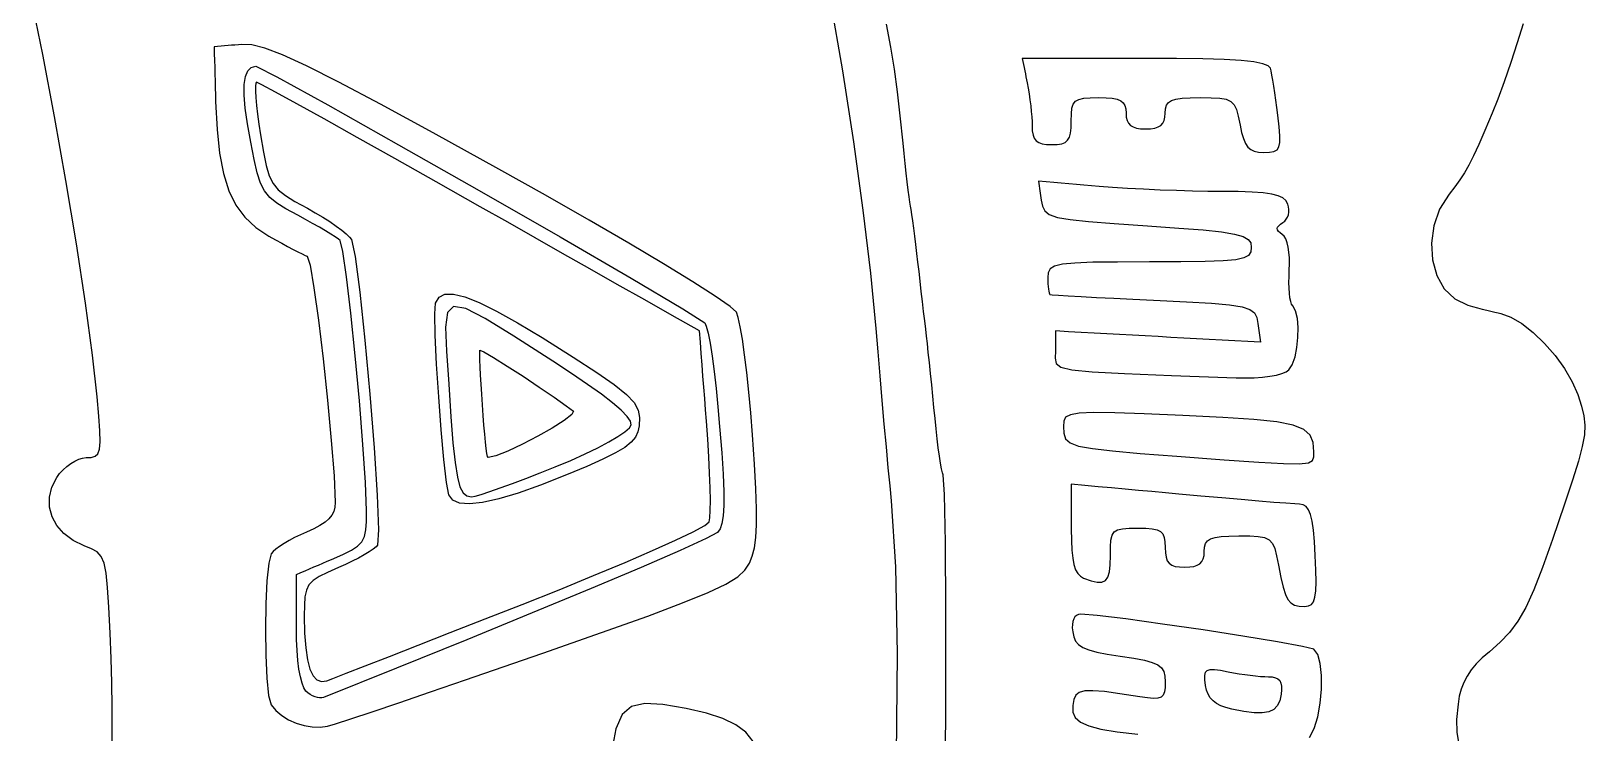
# Model space of a CAD drawing. Extents: x 7 to 348, y 3 to 340.
# Drawn here: x 291.8 to 347.9, y 171.3 to 196.6 of the extents above; entities that cross this region are included whole.
import ezdxf

# ---------------------------------------------------------------- set-up
doc = ezdxf.new("R2010")
doc.units = 0
doc.layers.get('0').update_dxf_attribs({"linetype": 'CONTINUOUS'})

msp = doc.modelspace()

# ---------------------------------------------------------------- linework, layer by layer
at = {"color": 7}
for points in [[(294.768157, 170.309405), (294.775777, 171.283593), (294.77239, 172.189558), (294.757715, 173.063352), (294.732033, 173.941032), (294.695428, 174.858655), (294.652333, 175.792043), (294.609633, 176.499054), (294.556632, 177.015755), (294.482718, 177.378205), (294.377195, 177.622471), (294.229395, 177.784619), (294.02865, 177.900708), (293.764321, 178.006807), (293.364864, 178.199917), (293.036188, 178.445428), (292.782272, 178.733526), (292.60704, 179.054407), (292.514443, 179.398261), (292.508517, 179.755275), (292.59307, 180.115639), (292.77214, 180.469548), (292.878595, 180.613603), (293.00122, 180.747992), (293.135671, 180.869773), (293.277629, 180.97601), (293.422691, 181.063759), (293.566511, 181.130078), (293.704772, 181.172028), (293.833098, 181.186675), (294.020212, 181.194775), (294.159968, 181.234007), (294.256375, 181.326694), (294.313525, 181.495178), (294.335539, 181.761802), (294.326225, 182.148901), (294.289903, 182.678815), (294.230552, 183.373886), (294.065, 184.884619), (293.809505, 186.762359), (293.483115, 188.896303), (293.10488, 191.175654), (292.693824, 193.489608), (292.268995, 195.727371), (291.849415, 197.778136)], [(320.666054, 197.689958), (321.099773, 195.138212), (321.496803, 192.579955), (321.841255, 190.112912), (322.117268, 187.834806), (322.308897, 185.843356), (322.376772, 185.003578), (322.4495, 184.13106), (322.524769, 183.251266), (322.600348, 182.389661), (322.67398, 181.571714), (322.743407, 180.822888), (322.806342, 180.168649), (322.860529, 179.634467), (323.013888, 177.244008), (323.070615, 174.106309), (323.039204, 170.450154)], [(324.821945, 169.886777), (324.833516, 172.834241), (324.830694, 175.68449), (324.814043, 178.128862), (324.782603, 179.858693), (324.735783, 180.565309), (324.708689, 180.642528), (324.676375, 180.786947), (324.640138, 180.990226), (324.601219, 181.244031), (324.560777, 181.540026), (324.520052, 181.869873), (324.480202, 182.225236), (324.442469, 182.597778), (324.404454, 182.989319), (324.363757, 183.399134), (324.321678, 183.815067), (324.279458, 184.224964), (324.238394, 184.616671), (324.199702, 184.978034), (324.164678, 185.2969), (324.134565, 185.561111), (324.10448, 185.819361), (324.069512, 186.121136), (324.030904, 186.455485), (323.989898, 186.811446), (323.947818, 187.178069), (323.905852, 187.544394), (323.865325, 187.899466), (323.82745, 188.232328), (323.790366, 188.552051), (323.752069, 188.869472), (323.713687, 189.176271), (323.67632, 189.464134), (323.641043, 189.724741), (323.608982, 189.949782), (323.581324, 190.130935), (323.559029, 190.259885), (323.536733, 190.393738), (323.508793, 190.588937), (323.476648, 190.836183), (323.441286, 191.126172), (323.403778, 191.449604), (323.365255, 191.797181), (323.326845, 192.159599), (323.289591, 192.527558), (323.188274, 193.508156), (323.08625, 194.380403), (322.975478, 195.19101), (322.847857, 195.986691), (322.695372, 196.814161)], [(345.645613, 196.831719), (345.434454, 196.145916), (345.202947, 195.43348), (344.965965, 194.741231), (344.738297, 194.115982), (344.534786, 193.604545), (344.268199, 192.982177), (344.046203, 192.478532), (343.856776, 192.071113), (343.687866, 191.737427), (343.527451, 191.454979), (343.363536, 191.201273), (343.184071, 190.953815), (342.977033, 190.690112), (342.632355, 190.140676), (342.421252, 189.540739), (342.338279, 188.922464), (342.377988, 188.318014), (342.53496, 187.759553), (342.80372, 187.279245), (343.17885, 186.909246), (343.65493, 186.681727), (343.822909, 186.635753), (343.995008, 186.589807), (344.166345, 186.545117), (344.332038, 186.502905), (344.487232, 186.464393), (344.627073, 186.430811), (344.746679, 186.403379), (344.841195, 186.383313), (345.203314, 186.255292), (345.599075, 186.019286), (346.009482, 185.695352), (346.415515, 185.303545), (346.798152, 184.863916), (347.138343, 184.396525), (347.417065, 183.921424), (347.615327, 183.458664), (347.748027, 183.047218), (347.835855, 182.695538), (347.873786, 182.36196), (347.856852, 182.00483), (347.77989, 181.582485), (347.637904, 181.053262), (347.425927, 180.375505), (347.138907, 179.507553), (346.708405, 178.237121), (346.345383, 177.22061), (346.029209, 176.41753), (345.739283, 175.787396), (345.454972, 175.289717), (345.155647, 174.884005), (344.820734, 174.529771), (344.429602, 174.18653), (344.173429, 173.963241), (343.955751, 173.745831), (343.773746, 173.529564), (343.624563, 173.309688), (343.505353, 173.081463), (343.413263, 172.840146), (343.345502, 172.580996), (343.299189, 172.299262), (343.247599, 171.749151), (343.250421, 171.292231), (343.317336, 170.910314)], [(310.303333, 174.136705), (312.422088, 174.879418), (314.081809, 175.473721), (315.34227, 175.945676), (316.263218, 176.321345), (316.904483, 176.626794), (317.325812, 176.888081), (317.586953, 177.131272), (317.747735, 177.382427), (317.852383, 177.636582), (317.93005, 177.93633), (317.981302, 178.305271), (318.006702, 178.767009), (318.006871, 179.345144), (317.982318, 180.063284), (317.933719, 180.945025), (317.861611, 182.013973), (317.800143, 182.798141), (317.730688, 183.552284), (317.655674, 184.258283), (317.57747, 184.898013), (317.498448, 185.453359), (317.421006, 185.906196), (317.347515, 186.238408), (317.280375, 186.431871), (317.051888, 186.640241), (316.516427, 187.013094), (315.70707, 187.530489), (314.657006, 188.172494), (313.399339, 188.919175), (311.967174, 189.75059), (310.393701, 190.646809), (308.711995, 191.587896), (306.349344, 192.893292), (304.445642, 193.930691), (302.94357, 194.727951), (301.785754, 195.312939), (300.914844, 195.713519), (300.273466, 195.957554), (299.804272, 196.07291), (299.449942, 196.087444), (299.324945, 196.076917), (299.199949, 196.066418), (299.074953, 196.05592), (298.949957, 196.045393), (298.82496, 196.034866), (298.699964, 196.024367), (298.574968, 196.01384), (298.449972, 196.003342), (298.456745, 195.756397), (298.463518, 195.509453), (298.470292, 195.262508), (298.477065, 195.015564), (298.483838, 194.76862), (298.490612, 194.521675), (298.497385, 194.274731), (298.504158, 194.027786), (298.552926, 193.025175), (298.644903, 192.164648), (298.785873, 191.431697), (298.981566, 190.811813), (299.23771, 190.29049), (299.560093, 189.853212), (299.954442, 189.48547), (300.426487, 189.172763), (300.658389, 189.0427), (300.884618, 188.917868), (301.099559, 188.801248), (301.297509, 188.695821), (301.472826, 188.60457), (301.619864, 188.530478), (301.73295, 188.476529), (301.806412, 188.445699), (301.908944, 188.126779), (302.048587, 187.314755), (302.210216, 186.143203), (302.37859, 184.745698), (302.538525, 183.255818), (302.674867, 181.807141), (302.772403, 180.533238), (302.815921, 179.567685), (302.804915, 179.401306), (302.765206, 179.249618), (302.694086, 179.109943), (302.588986, 178.979616), (302.447311, 178.855968), (302.266435, 178.736329), (302.04379, 178.618032), (301.776807, 178.498404), (301.561754, 178.403428), (301.352571, 178.30134), (301.154451, 178.195331), (300.97253, 178.088606), (300.812059, 177.984362), (300.678229, 177.885798), (300.576178, 177.796114), (300.511154, 177.718506), (300.419883, 177.376018), (300.353956, 176.740888), (300.313598, 175.911115), (300.298922, 174.984698), (300.310211, 174.059636), (300.347549, 173.233927), (300.41119, 172.605567), (300.501248, 172.272556), (300.672472, 172.066774), (300.886312, 171.885539), (301.133454, 171.732332), (301.404613, 171.610635), (301.690476, 171.523937), (301.981701, 171.475716), (302.268975, 171.469451), (302.543041, 171.50864), (302.828791, 171.592663), (303.373734, 171.768095), (304.146035, 172.024164), (305.113916, 172.350083), (306.245486, 172.735076), (307.508938, 173.168364), (308.872438, 173.639167), (310.304152, 174.136705), (310.304152, 174.136705), (310.304152, 174.136705), (310.304152, 174.136705), (310.304152, 174.136705), (310.304124, 174.136705), (310.304124, 174.136705), (310.304124, 174.136705), (310.303333, 174.136705)], [(336.802843, 193.533889), (336.768553, 193.810379), (336.732287, 194.082238), (336.695175, 194.34252), (336.65826, 194.584283), (336.622672, 194.800581), (336.589539, 194.984466), (336.559878, 195.128995), (336.53476, 195.227222), (336.452012, 195.317773), (336.255953, 195.393124), (335.934248, 195.454239), (335.474479, 195.502084), (334.864343, 195.537616), (334.091421, 195.561802), (333.143408, 195.575603), (332.007916, 195.579977), (331.455578, 195.579977), (330.90327, 195.579977), (330.350961, 195.579977), (329.798624, 195.579977), (329.246315, 195.579977), (328.693978, 195.579977), (328.141669, 195.579977), (327.589332, 195.579977), (327.611345, 195.469736), (327.633358, 195.359491), (327.655372, 195.24925), (327.677385, 195.139005), (327.699398, 195.028764), (327.721412, 194.918519), (327.743425, 194.808277), (327.765438, 194.698033), (327.800885, 194.507189), (327.833934, 194.302702), (327.863877, 194.090939), (327.890124, 193.878265), (327.911855, 193.671049), (327.928224, 193.475658), (327.938384, 193.298456), (327.942053, 193.145811), (327.949673, 192.965756), (327.974226, 192.818828), (328.018987, 192.70222), (328.086805, 192.613116), (328.180587, 192.548708), (328.303326, 192.506179), (328.457983, 192.482727), (328.647524, 192.47553), (328.848889, 192.482586), (329.009107, 192.50728), (329.132579, 192.554905), (329.223737, 192.630752), (329.286926, 192.740113), (329.326607, 192.88828), (329.347209, 193.080544), (329.353333, 193.322222), (329.358413, 193.582394), (329.379862, 193.783354), (329.426147, 193.932652), (329.50627, 194.037856), (329.629008, 194.106523), (329.803196, 194.14621), (330.037638, 194.164469), (330.341168, 194.168872), (330.613202, 194.163369), (330.832855, 194.14494), (331.005095, 194.110765), (331.134918, 194.058004), (331.227232, 193.983827), (331.287064, 193.885397), (331.319293, 193.759876), (331.328889, 193.604444), (331.33792, 193.461349), (331.366312, 193.341625), (331.415644, 193.243948), (331.487582, 193.167), (331.583764, 193.109452), (331.705881, 193.069986), (331.855516, 193.047267), (332.034388, 193.039986), (332.21326, 193.047267), (332.362895, 193.069986), (332.485012, 193.109452), (332.581194, 193.167), (332.653132, 193.243948), (332.702464, 193.341625), (332.730856, 193.461349), (332.74, 193.604444), (332.75016, 193.766502), (332.786115, 193.895128), (332.855909, 193.993965), (332.967725, 194.066657), (333.129636, 194.11685), (333.349769, 194.148191), (333.636253, 194.164334), (333.997215, 194.168906), (334.400229, 194.165576), (334.709347, 194.148642), (334.939696, 194.107748), (335.106433, 194.03253), (335.224656, 193.912625), (335.30952, 193.737667), (335.376181, 193.497296), (335.439738, 193.181142), (335.497283, 192.909342), (335.56036, 192.689788), (335.633229, 192.517547), (335.720154, 192.387686), (335.825394, 192.295269), (335.953241, 192.235368), (336.107955, 192.203042), (336.293799, 192.193362), (336.50332, 192.199006), (336.661224, 192.22466), (336.772419, 192.283453), (336.841931, 192.388515), (336.874753, 192.552969), (336.874753, 192.78994), (336.849071, 193.112551), (336.802843, 193.533889)], [(301.758181, 172.770275), (301.68469, 172.879766), (301.618086, 173.051024), (301.559242, 173.278125), (301.50912, 173.555158), (301.468564, 173.876205), (301.438479, 174.235347), (301.419853, 174.626668), (301.413362, 175.044252), (301.413362, 175.285394), (301.413362, 175.526536), (301.413362, 175.767678), (301.413362, 176.008823), (301.413362, 176.249965), (301.413362, 176.491107), (301.413362, 176.732249), (301.413362, 176.973391), (301.572112, 177.04144), (301.730862, 177.109487), (301.889612, 177.177536), (302.048362, 177.245583), (302.207112, 177.313632), (302.365862, 177.381682), (302.524612, 177.449728), (302.683333, 177.517778), (303.090044, 177.69619), (303.399049, 177.849366), (303.623528, 177.995755), (303.776719, 178.153805), (303.871912, 178.341968), (303.922289, 178.578693), (303.941198, 178.882432), (303.941198, 179.271636), (303.903041, 180.290216), (303.81352, 181.658785), (303.686859, 183.230774), (303.537281, 184.859617), (303.379068, 186.398747), (303.226414, 187.701592), (303.0936, 188.621585), (302.994822, 189.012158), (302.92802, 189.066472), (302.813353, 189.145378), (302.657058, 189.24513), (302.465373, 189.361981), (302.244591, 189.492187), (302.00092, 189.632), (301.740655, 189.777678), (301.470032, 189.925469), (301.040038, 190.162406), (300.709132, 190.368535), (300.458773, 190.572568), (300.270474, 190.803222), (300.125751, 191.089209), (300.006032, 191.459245), (299.892861, 191.94204), (299.767696, 192.566313), (299.649755, 193.225112), (299.571636, 193.788676), (299.533508, 194.259287), (299.53633, 194.639221), (299.578663, 194.930759), (299.661439, 195.136177), (299.784798, 195.257759), (299.94891, 195.297778), (300.711221, 194.916058), (302.545665, 193.90645), (305.096333, 192.472273), (308.007399, 190.816848), (310.922924, 189.143499), (313.487026, 187.655541), (315.34385, 186.5563), (316.137488, 186.049096), (316.19492, 185.926374), (316.259633, 185.674553), (316.329399, 185.308971), (316.401986, 184.844955), (316.475251, 184.297834), (316.546907, 183.682945), (316.614782, 183.015616), (316.676645, 182.311178), (316.749261, 181.364128), (316.798932, 180.585341), (316.825178, 179.957623), (316.828001, 179.463785), (316.806552, 179.086631), (316.760747, 178.80897), (316.690163, 178.613607), (316.594405, 178.483353), (316.194384, 178.267185), (315.252354, 177.83814), (313.84288, 177.227419), (312.040524, 176.466229), (309.919822, 175.585766), (307.555392, 174.617233), (305.02177, 173.591832), (302.393491, 172.540763), (302.328157, 172.524649), (302.253622, 172.523237), (302.172455, 172.535542), (302.087252, 172.56066), (302.000666, 172.597634), (301.915266, 172.64553), (301.833675, 172.703408), (301.758181, 172.770275)], [(309.558859, 175.895262), (310.886348, 176.423032), (312.130666, 176.930722), (313.264155, 177.406119), (314.259158, 177.837022), (315.088016, 178.21122), (315.723072, 178.516509), (316.136669, 178.740681), (316.301176, 178.871524), (316.326012, 179.015816), (316.339276, 179.278528), (316.342099, 179.644751), (316.33335, 180.099575), (316.314441, 180.628087), (316.28557, 181.215383), (316.247187, 181.846547), (316.199774, 182.506674), (316.168363, 182.912515), (316.136951, 183.318356), (316.105568, 183.724197), (316.074157, 184.130036), (316.042746, 184.535877), (316.011362, 184.941718), (315.979951, 185.347559), (315.94854, 185.7534), (314.960762, 186.313394), (313.972984, 186.873388), (312.985206, 187.433382), (311.997429, 187.993373), (311.009651, 188.553367), (310.021873, 189.11336), (309.034095, 189.673354), (308.046318, 190.233348), (306.455572, 191.133479), (304.965015, 191.973618), (303.60778, 192.735347), (302.416916, 193.400254), (301.425554, 193.949918), (300.666743, 194.365928), (300.173588, 194.629865), (299.979165, 194.723314), (299.952354, 194.686445), (299.939654, 194.576886), (299.939654, 194.402411), (299.953482, 194.170794), (299.979447, 193.889805), (300.017124, 193.567217), (300.065892, 193.210804), (300.125158, 192.828333), (300.230455, 192.202266), (300.327342, 191.721018), (300.435179, 191.354287), (300.573242, 191.07176), (300.760864, 190.843134), (301.017347, 190.638097), (301.361997, 190.42634), (301.814117, 190.177558), (302.095154, 190.019926), (302.365777, 189.857755), (302.619438, 189.695675), (302.849619, 189.538314), (303.049799, 189.390302), (303.213431, 189.256272), (303.334025, 189.140849), (303.40506, 189.048669), (303.537705, 188.440119), (303.704921, 187.156779), (303.887237, 185.426246), (304.065263, 183.476132), (304.219554, 181.534043), (304.330664, 179.82758), (304.379178, 178.584349), (304.34565, 178.031961), (304.285763, 177.965142), (304.18103, 177.881853), (304.03721, 177.785415), (303.860087, 177.679147), (303.655476, 177.566376), (303.429134, 177.450417), (303.186902, 177.334596), (302.934511, 177.222229), (302.539739, 177.048668), (302.239144, 176.898458), (302.01997, 176.753639), (301.869489, 176.596246), (301.774945, 176.40832), (301.72358, 176.171894), (301.702696, 175.869007), (301.699591, 175.481697), (301.713702, 174.858429), (301.751972, 174.331602), (301.814794, 173.900197), (301.902453, 173.563193), (302.01537, 173.319578), (302.153856, 173.168327), (302.318251, 173.108428), (302.508948, 173.13886), (302.73529, 173.225539), (303.206573, 173.408507), (303.893897, 173.676454), (304.768335, 174.018081), (305.801014, 174.422082), (306.962951, 174.877149), (308.225275, 175.371977), (309.558859, 175.895262)], [(337.199111, 184.347556), (337.32374, 184.538699), (337.421276, 184.817125), (337.489941, 185.153091), (337.527956, 185.516853), (337.533601, 185.878665), (337.504899, 186.208789), (337.440185, 186.477475), (337.337682, 186.654985), (337.299074, 186.717404), (337.266167, 186.818569), (337.239356, 186.953198), (337.219318, 187.116), (337.206336, 187.301697), (337.201256, 187.505004), (337.20436, 187.720636), (337.215932, 187.943309), (337.225245, 188.169722), (337.221012, 188.387155), (337.204078, 188.590843), (337.175489, 188.776031), (337.136091, 188.937959), (337.086815, 189.071862), (337.028592, 189.172985), (336.962355, 189.236564), (336.880313, 189.292492), (336.822373, 189.344918), (336.788562, 189.395168), (336.778967, 189.444562), (336.793642, 189.494431), (336.832674, 189.546097), (336.896146, 189.600888), (336.984086, 189.660129), (337.051537, 189.713235), (337.107643, 189.780604), (337.151641, 189.859488), (337.182799, 189.947138), (337.200296, 190.040805), (337.203683, 190.137737), (337.19183, 190.235188), (337.164172, 190.330407), (337.094294, 190.453577), (336.981236, 190.553461), (336.813708, 190.632176), (336.580536, 190.691832), (336.270487, 190.734552), (335.872328, 190.762436), (335.374827, 190.777619), (334.766751, 190.782219), (334.275402, 190.786001), (333.730826, 190.79681), (333.151085, 190.813885), (332.554298, 190.836491), (331.958498, 190.863838), (331.381834, 190.895199), (330.842338, 190.929805), (330.358101, 190.9669), (330.085023, 190.989986), (329.811944, 191.013072), (329.538894, 191.036157), (329.265816, 191.059243), (328.992738, 191.082329), (328.71966, 191.105415), (328.44661, 191.1285), (328.173532, 191.151586), (328.185667, 191.066767), (328.19752, 190.981948), (328.209656, 190.897129), (328.221509, 190.81231), (328.233645, 190.727488), (328.24578, 190.642669), (328.257634, 190.55785), (328.269769, 190.473031), (328.311651, 190.252858), (328.394935, 190.082681), (328.56139, 189.952376), (328.852869, 189.851826), (329.311169, 189.770913), (329.978117, 189.699513), (330.89548, 189.627516), (332.105113, 189.544793), (333.233945, 189.466271), (334.111995, 189.395295), (334.770166, 189.32545), (335.23936, 189.25032), (335.550482, 189.163494), (335.734462, 189.058556), (335.822177, 188.929089), (335.844473, 188.768682), (335.825846, 188.606309), (335.74815, 188.481078), (335.577998, 188.38821), (335.28206, 188.322935), (334.827146, 188.280477), (334.179926, 188.256065), (333.307126, 188.244917), (332.175471, 188.242377), (331.018473, 188.24012), (330.133762, 188.229508), (329.48499, 188.205011), (329.035749, 188.160999), (328.74966, 188.091885), (328.590374, 187.992072), (328.521455, 187.855964), (328.506497, 187.677964), (328.50932, 187.563757), (328.513553, 187.455621), (328.520044, 187.356036), (328.528793, 187.267483), (328.539235, 187.192443), (328.551088, 187.133397), (328.564353, 187.092824), (328.578464, 187.07321), (328.667533, 187.06161), (328.895371, 187.044028), (329.246653, 187.021337), (329.706026, 186.994385), (330.258194, 186.964069), (330.887776, 186.931244), (331.579474, 186.896773), (332.317908, 186.861529), (333.507757, 186.804094), (334.40926, 186.751502), (335.06379, 186.694468), (335.512805, 186.6237), (335.797708, 186.529918), (335.95993, 186.403829), (336.040843, 186.236156), (336.081906, 186.017603), (336.09376, 185.933532), (336.105613, 185.849458), (336.117466, 185.765386), (336.12932, 185.681315), (336.141173, 185.597241), (336.153026, 185.51317), (336.16488, 185.429096), (336.176733, 185.345025), (335.715046, 185.370566), (335.253358, 185.396107), (334.791699, 185.421648), (334.330012, 185.447189), (333.868324, 185.47273), (333.406637, 185.498272), (332.944978, 185.523813), (332.483291, 185.549354), (332.021603, 185.574895), (331.559916, 185.600436), (331.098257, 185.625977), (330.63657, 185.651518), (330.174882, 185.677059), (329.713195, 185.7026), (329.251536, 185.728142), (328.789848, 185.753683), (328.789848, 185.663665), (328.789848, 185.573645), (328.789848, 185.483627), (328.789848, 185.393609), (328.789848, 185.303589), (328.789848, 185.213571), (328.789848, 185.123551), (328.789848, 185.033533), (328.777713, 184.775159), (328.806217, 184.585082), (328.972954, 184.448808), (329.375488, 184.351843), (330.11141, 184.279695), (331.278286, 184.217872), (332.97368, 184.15188), (335.295127, 184.067224), (335.632298, 184.061382), (335.951999, 184.068833), (336.248812, 184.088758), (336.517319, 184.120384), (336.752128, 184.162903), (336.947792, 184.215518), (337.09895, 184.277432), (337.200127, 184.347846), (337.200099, 184.347846), (337.200099, 184.347846), (337.200071, 184.347846), (337.200071, 184.347846), (337.200042, 184.347846), (337.200042, 184.347846), (337.200014, 184.347846), (337.199111, 184.347556)], [(306.916582, 179.846111), (306.832056, 180.293422), (306.736214, 181.116475), (306.638085, 182.186967), (306.54673, 183.376601), (306.471151, 184.557077), (306.420379, 185.600094), (306.403446, 186.377354), (306.42941, 186.760556), (306.558922, 186.967546), (306.772874, 187.075967), (307.079198, 187.083248), (307.485768, 186.986841), (308.000485, 186.784169), (308.63128, 186.472669), (309.386026, 186.049776), (310.272656, 185.512922), (311.388675, 184.813169), (312.246659, 184.258094), (312.878668, 183.818516), (313.316874, 183.465258), (313.593395, 183.169139), (313.740292, 182.900983), (313.789737, 182.631608), (313.773651, 182.331834), (313.729596, 182.115793), (313.639652, 181.922062), (313.486207, 181.738764), (313.251624, 181.554024), (312.91832, 181.355963), (312.468655, 181.132711), (311.884991, 180.87239), (311.149746, 180.563122), (310.22036, 180.194836), (309.407024, 179.90645), (308.708834, 179.697823), (308.125001, 179.568814), (307.654678, 179.519278), (307.297018, 179.549075), (307.051174, 179.658064), (306.916582, 179.846111)], [(310.746958, 180.853907), (311.307762, 181.08884), (311.822648, 181.319664), (312.283433, 181.541891), (312.682015, 181.751038), (313.010268, 181.942616), (313.260006, 182.112141), (313.423131, 182.255132), (313.491513, 182.367101), (313.464138, 182.497547), (313.341173, 182.674395), (313.123806, 182.896781), (312.813136, 183.163831), (312.410207, 183.474679), (311.916092, 183.828459), (311.331864, 184.224301), (310.658623, 184.661336), (309.253382, 185.56222), (308.226291, 186.200587), (307.522062, 186.56431), (307.085379, 186.641269), (306.860984, 186.419332), (306.793561, 185.886381), (306.827851, 185.030288), (306.908539, 183.838929), (306.987053, 182.654296), (307.061052, 181.719892), (307.136236, 181.007281), (307.218419, 180.488011), (307.31333, 180.133648), (307.426755, 179.915747), (307.564451, 179.805863), (307.732204, 179.775556), (307.857624, 179.797569), (308.07962, 179.860648), (308.385831, 179.960374), (308.763868, 180.092325), (309.201368, 180.252076), (309.685972, 180.435205), (310.205346, 180.637293), (310.746958, 180.853907)], [(308.12136, 183.091667), (308.09596, 183.475619), (308.073947, 183.836282), (308.055603, 184.165587), (308.041492, 184.455463), (308.031896, 184.697841), (308.027098, 184.88465), (308.027098, 185.007817), (308.033025, 185.059275), (308.175237, 184.99948), (308.523668, 184.795448), (309.015074, 184.488506), (309.586178, 184.12), (310.173765, 183.731261), (310.714559, 183.363633), (311.145315, 183.058446), (311.402786, 182.857041), (311.344479, 182.736747), (311.070554, 182.52475), (310.642169, 182.254257), (310.12051, 181.95848), (309.56679, 181.670624), (309.042195, 181.423897), (308.607883, 181.25151), (308.325068, 181.186667), (308.307571, 181.225548), (308.286122, 181.336984), (308.261568, 181.513158), (308.234757, 181.74626), (308.206394, 182.028476), (308.177382, 182.35199), (308.148538, 182.708993), (308.12136, 183.091667)], [(338.097904, 181.398333), (338.069626, 181.735146), (337.963679, 181.99941), (337.738607, 182.202585), (337.35295, 182.356128), (336.765223, 182.471492), (335.933965, 182.560138), (334.81772, 182.633518), (333.375, 182.703092), (331.979778, 182.76305), (330.924126, 182.800526), (330.160743, 182.811251), (329.642272, 182.790902), (329.321386, 182.735217), (329.150811, 182.639899), (329.083134, 182.500668), (329.070998, 182.313233), (329.083134, 182.063353), (329.148976, 181.869834), (329.31306, 181.720984), (329.619836, 181.605129), (330.113809, 181.510582), (330.839374, 181.425658), (331.841066, 181.338674), (333.163277, 181.237952), (334.86265, 181.111398), (336.120176, 181.022419), (337.00212, 180.973177), (337.574777, 180.965811), (337.904384, 181.002494), (338.057264, 181.085374), (338.099654, 181.216605), (338.097904, 181.398333)], [(338.148704, 177.658296), (338.118083, 178.161975), (338.081592, 178.569628), (338.036436, 178.890309), (337.979907, 179.133079), (337.909154, 179.306996), (337.821496, 179.421121), (337.71411, 179.484511), (337.58426, 179.506242), (337.410693, 179.516035), (337.095648, 179.539149), (336.656962, 179.57404), (336.112527, 179.619219), (335.48018, 179.673182), (334.777701, 179.734424), (334.02301, 179.801444), (333.233889, 179.872739), (332.748834, 179.916938), (332.26375, 179.961136), (331.778695, 180.005338), (331.293611, 180.049537), (330.808556, 180.093736), (330.323472, 180.137935), (329.838417, 180.182136), (329.353333, 180.226335), (329.353333, 180.025548), (329.353333, 179.824761), (329.353333, 179.623974), (329.353333, 179.423187), (329.353333, 179.2224), (329.353333, 179.021613), (329.353333, 178.820826), (329.353333, 178.620039), (329.358696, 178.203135), (329.375911, 177.852248), (329.406222, 177.562188), (329.450926, 177.327758), (329.511293, 177.14376), (329.588678, 177.005005), (329.684352, 176.906293), (329.79964, 176.842434), (330.073988, 176.747218), (330.292597, 176.698362), (330.461366, 176.700902), (330.586193, 176.759777), (330.672976, 176.880018), (330.727671, 177.066623), (330.756147, 177.324594), (330.764332, 177.658937), (330.768283, 177.971475), (330.786345, 178.210151), (330.828791, 178.384886), (330.905414, 178.505604), (331.026121, 178.582221), (331.200873, 178.624665), (331.439548, 178.642868), (331.752081, 178.646734), (332.043024, 178.641767), (332.271539, 178.623423), (332.444965, 178.586491), (332.570526, 178.52578), (332.655531, 178.436089), (332.707234, 178.312222), (332.732916, 178.148985), (332.739972, 177.941176), (332.747027, 177.748802), (332.770734, 177.592807), (332.814281, 177.469887), (332.88097, 177.376732), (332.974132, 177.310034), (333.097039, 177.266487), (333.253052, 177.24278), (333.445414, 177.235612), (333.624287, 177.242893), (333.773921, 177.265612), (333.896039, 177.305078), (333.99222, 177.362626), (334.064158, 177.439574), (334.113491, 177.537251), (334.141882, 177.656975), (334.151111, 177.8), (334.161271, 177.961694), (334.196944, 178.090147), (334.26606, 178.188961), (334.376522, 178.261735), (334.536203, 178.312072), (334.753035, 178.343568), (335.034918, 178.359824), (335.389728, 178.364453), (335.790201, 178.361292), (336.096412, 178.344189), (336.323968, 178.301721), (336.488419, 178.222433), (336.605344, 178.094883), (336.690264, 177.907631), (336.758788, 177.649234), (336.826465, 177.308253), (336.913982, 176.86414), (336.995093, 176.517523), (337.077276, 176.256589), (337.168038, 176.069529), (337.274831, 175.944533), (337.405105, 175.869795), (337.566395, 175.833501), (337.766124, 175.823849), (337.903312, 175.838017), (338.009851, 175.889102), (338.088309, 175.989386), (338.141197, 176.151142), (338.171141, 176.38664), (338.180736, 176.70815), (338.17227, 177.127944), (338.148704, 177.658296)], [(337.945109, 171.089464), (338.11083, 171.416305), (338.238507, 171.844281), (338.326222, 172.333014), (338.372027, 172.842137), (338.374849, 173.331276), (338.331076, 173.760059), (338.23958, 174.088117), (338.098469, 174.275073), (337.694439, 174.377164), (336.789212, 174.543071), (335.541056, 174.748929), (334.108242, 174.970875), (332.649012, 175.185042), (331.321636, 175.367566), (330.284384, 175.49458), (329.695471, 175.542222), (329.613768, 175.530905), (329.543946, 175.497733), (329.486542, 175.443919), (329.442092, 175.370659), (329.411189, 175.279157), (329.394256, 175.170617), (329.391433, 175.046242), (329.404416, 174.907228), (329.443475, 174.723033), (329.510475, 174.571398), (329.616477, 174.446664), (329.77249, 174.343179), (329.989575, 174.255278), (330.278712, 174.177308), (330.650991, 174.103611), (331.117392, 174.028526), (331.607414, 173.950842), (331.988527, 173.877529), (332.274136, 173.800897), (332.477731, 173.713244), (332.61269, 173.606878), (332.692474, 173.474098), (332.730489, 173.307208), (332.740085, 173.098514), (332.73444, 172.892923), (332.712709, 172.735615), (332.667215, 172.622207), (332.590535, 172.548319), (332.475247, 172.509564), (332.313873, 172.501549), (332.098932, 172.519921), (331.822947, 172.560268), (331.104692, 172.672818), (330.549927, 172.747886), (330.136387, 172.782634), (329.841832, 172.774223), (329.643938, 172.719802), (329.520494, 172.616537), (329.449232, 172.461583), (329.40783, 172.252104), (329.40783, 172.013163), (329.493824, 171.81348), (329.680965, 171.647759), (329.98489, 171.510709), (330.421206, 171.397044), (331.005547, 171.301469), (331.75352, 171.218693)], [(335.138889, 172.117283), (334.925952, 172.172057), (334.743806, 172.238489), (334.590672, 172.318226), (334.464716, 172.412897), (334.364132, 172.524146), (334.28717, 172.653613), (334.231968, 172.802931), (334.196775, 172.97374), (334.172221, 173.179621), (334.169117, 173.335487), (334.194799, 173.44572), (334.256549, 173.514704), (334.361536, 173.546821), (334.516956, 173.546539), (334.730034, 173.518076), (335.008022, 173.465896), (335.201373, 173.429462), (335.403416, 173.395473), (335.608168, 173.364672), (335.809675, 173.337804), (336.001953, 173.315622), (336.179019, 173.298858), (336.334918, 173.288246), (336.463668, 173.284549), (336.602973, 173.276618), (336.716455, 173.251726), (336.805298, 173.208182), (336.870689, 173.14433), (336.913897, 173.058497), (336.936193, 172.949018), (336.939015, 172.814223), (336.922928, 172.652442), (336.870604, 172.419103), (336.783257, 172.237437), (336.653999, 172.105385), (336.475973, 172.02089), (336.242378, 171.981901), (335.946298, 171.986361), (335.580934, 172.03221), (335.138889, 172.117283)], [(317.881028, 170.951031), (317.623557, 171.281262), (317.263865, 171.555794), (316.791904, 171.784462), (316.197686, 171.977098), (315.471161, 172.14353), (314.63076, 172.287763), (313.982777, 172.323568), (313.500629, 172.213606), (313.157842, 171.920529), (312.927887, 171.407001), (312.784292, 170.635676)]]:
    msp.add_lwpolyline(points, dxfattribs=at)

doc.saveas('drawing.dxf')
